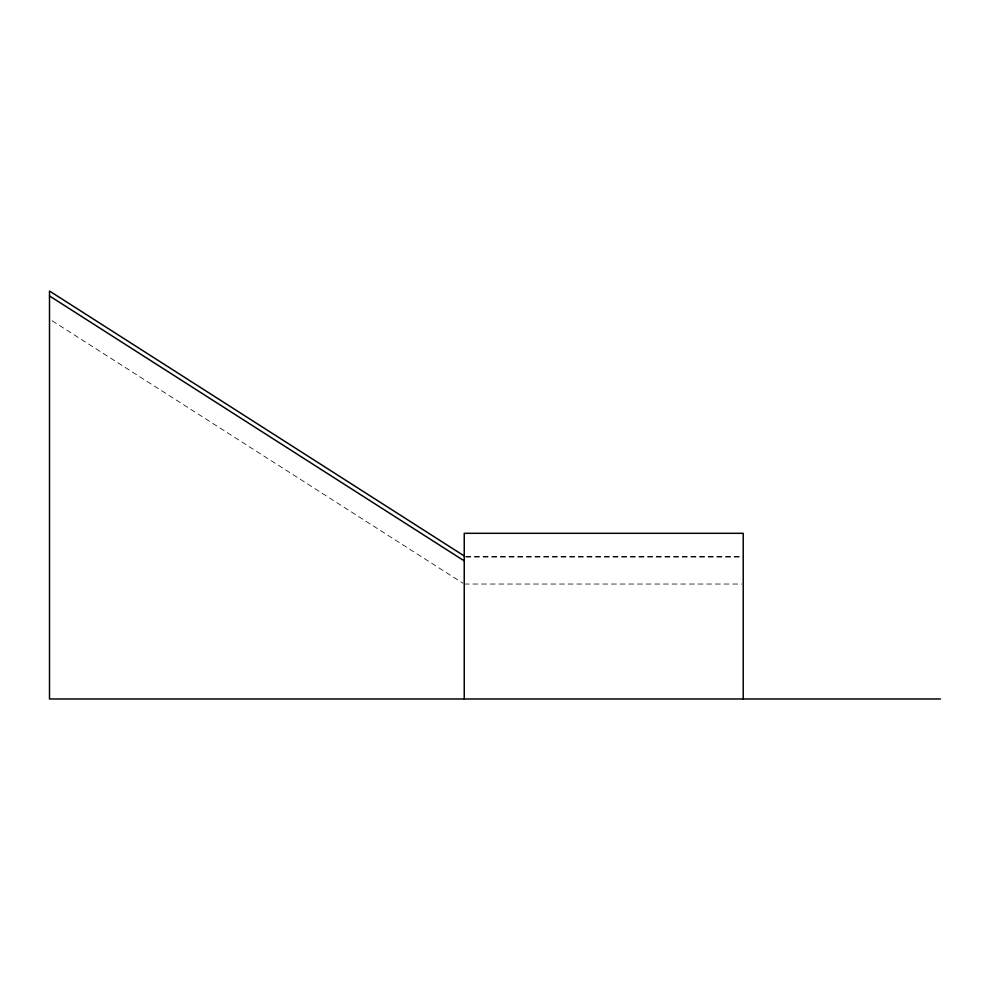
<?xml version="1.0" encoding="UTF-8"?>
<svg xmlns="http://www.w3.org/2000/svg" width="990" height="990" viewBox="0 0 990 990"><rect width="100%" height="100%" fill="white"/><g stroke="black" fill="none" stroke-linecap="round" stroke-linejoin="round"><path stroke-width="0.74" stroke-dasharray="4.95 3.71" d="M465.77 556.516L741.671 556.516M465.77 557.061L743.218 557.061M464.236 584.038L741.671 584.038M52.099 320.748L462.936 583.209"/><path stroke-width="1.49" d="M940.5 698.977L49.5 698.977L49.5 291.023L464.236 555.972M49.5 295.936L464.236 560.885M743.218 698.977L743.218 533.313L464.236 533.313L464.236 698.977"/></g></svg>
